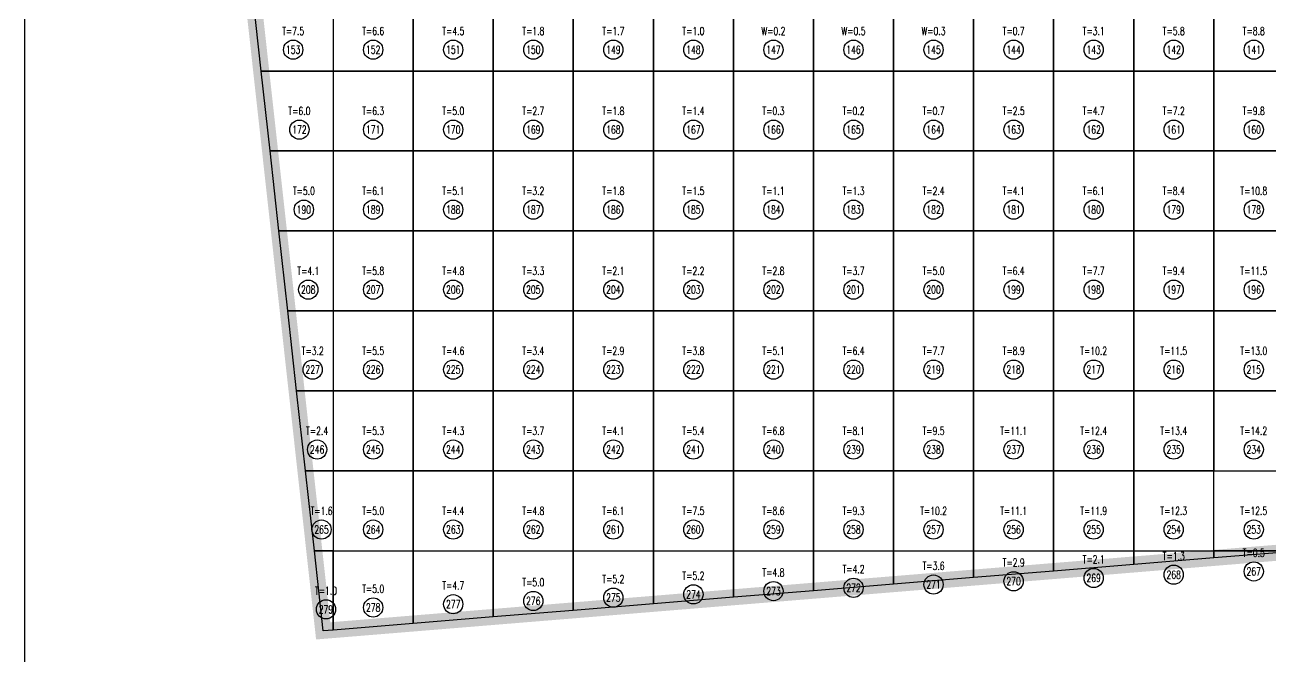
# Model space of a CAD drawing. Extents: x 4283 to 40403, y 1134 to 1764.
# Drawn here: x 10663.5 to 10749.9, y 1575.2 to 1619.1 of the extents above; entities that cross this region are included whole.
import ezdxf
from ezdxf.enums import TextEntityAlignment as Align

# ---------------------------------------------------------------- set-up
doc = ezdxf.new("R2010")
doc.units = 0
for name, color, linetype in [('tdz_11-2方格网', 2, 'Continuous'), ('tdz_11-2方格网计算', 7, 'Continuous'), ('tdz_土方计算图', 7, 'Continuous'), ('tdz_格田', 6, 'Continuous')]:
    doc.layers.add(name, color=color, linetype=linetype)
doc.styles.add('GLandNum', font='txt_____.ttf', dxfattribs={"width": 0.7, "height": 0.5})

msp = doc.modelspace()

# ---------------------------------------------------------------- linework, layer by layer
at = {"layer": 'tdz_11-2方格网', "linetype": 'Continuous'}
for points in [[(10679.298, 1620.964, 3770), (10679.298, 1621.445, 3770), (10684.853, 1621.445, 3770), (10684.853, 1615.89, 3770), (10679.859, 1615.89, 3770)], [(10684.853, 1621.445, 3770), (10684.853, 1615.89, 3770), (10690.409, 1615.89, 3770), (10690.409, 1621.445, 3770)], [(10690.409, 1621.445, 3770), (10690.409, 1615.89, 3770), (10695.965, 1615.89, 3770.067), (10695.965, 1621.445, 3770.138)], [(10695.965, 1621.445, 3770.138), (10695.965, 1615.89, 3770.067), (10701.52, 1615.89, 3770.133), (10701.52, 1621.445, 3770.166)], [(10701.52, 1621.445, 3770.166), (10701.52, 1615.89, 3770.133), (10707.076, 1615.89, 3770.012), (10707.076, 1621.445, 3770.048)], [(10707.076, 1621.445, 3770.048), (10707.076, 1615.89, 3770.012), (10712.631, 1615.89, 3770.089), (10712.631, 1621.445, 3770.13)], [(10712.631, 1621.445, 3770.13), (10712.631, 1615.89, 3770.089), (10718.187, 1615.89, 3770.054), (10718.187, 1621.445, 3770.096)], [(10718.187, 1621.445, 3770.096), (10718.187, 1615.89, 3770.054), (10723.742, 1615.89, 3770.021), (10723.742, 1621.445, 3770.062)], [(10723.742, 1621.445, 3770.062), (10723.742, 1615.89, 3770.021), (10729.298, 1615.89, 3769.938), (10729.298, 1621.445, 3770.016)], [(10729.298, 1621.445, 3770.016), (10729.298, 1615.89, 3769.938), (10734.853, 1615.89, 3769.799), (10734.853, 1621.445, 3769.904)], [(10734.853, 1621.445, 3769.904), (10734.853, 1615.89, 3769.799), (10740.409, 1615.89, 3769.659), (10740.409, 1621.445, 3769.718)], [(10740.409, 1621.445, 3769.718), (10740.409, 1615.89, 3769.659), (10745.965, 1615.89, 3769.503), (10745.965, 1621.445, 3769.544)], [(10745.965, 1621.445, 3769.544), (10745.965, 1615.89, 3769.503), (10751.52, 1615.89, 3769.299), (10751.52, 1621.445, 3769.373)], [(10679.859, 1615.89, 3770), (10684.853, 1615.89, 3770), (10684.853, 1610.334, 3770), (10680.474, 1610.334, 3770)], [(10684.853, 1615.89, 3770), (10684.853, 1610.334, 3770), (10690.409, 1610.334, 3770), (10690.409, 1615.89, 3770)], [(10690.409, 1615.89, 3770), (10690.409, 1610.334, 3770), (10695.965, 1610.334, 3770), (10695.965, 1615.89, 3770.067)], [(10695.965, 1615.89, 3770.067), (10695.965, 1610.334, 3770), (10701.52, 1610.334, 3770.101), (10701.52, 1615.89, 3770.133)], [(10701.52, 1615.89, 3770.133), (10701.52, 1610.334, 3770.101), (10707.076, 1610.334, 3770.046), (10707.076, 1615.89, 3770.012)], [(10707.076, 1615.89, 3770.012), (10707.076, 1610.334, 3770.046), (10712.631, 1610.334, 3770.048), (10712.631, 1615.89, 3770.089)], [(10712.631, 1615.89, 3770.089), (10712.631, 1610.334, 3770.048), (10718.187, 1610.334, 3770.014), (10718.187, 1615.89, 3770.054)], [(10718.187, 1615.89, 3770.054), (10718.187, 1610.334, 3770.014), (10723.742, 1610.334, 3769.969), (10723.742, 1615.89, 3770.021)], [(10723.742, 1615.89, 3770.021), (10723.742, 1610.334, 3769.969), (10729.298, 1610.334, 3769.853), (10729.298, 1615.89, 3769.938)], [(10729.298, 1615.89, 3769.938), (10729.298, 1610.334, 3769.853), (10734.853, 1610.334, 3769.727), (10734.853, 1615.89, 3769.799)], [(10734.853, 1615.89, 3769.799), (10734.853, 1610.334, 3769.727), (10740.409, 1610.334, 3769.558), (10740.409, 1615.89, 3769.659)], [(10740.409, 1615.89, 3769.659), (10740.409, 1610.334, 3769.558), (10745.965, 1610.334, 3769.413), (10745.965, 1615.89, 3769.503)], [(10745.965, 1615.89, 3769.503), (10745.965, 1610.334, 3769.413), (10751.52, 1610.334, 3769.274), (10751.52, 1615.89, 3769.299)], [(10680.474, 1610.334, 3770), (10684.853, 1610.334, 3770), (10684.853, 1604.778, 3770), (10681.088, 1604.778, 3770)], [(10684.853, 1610.334, 3770), (10684.853, 1604.778, 3770), (10690.409, 1604.778, 3770), (10690.409, 1610.334, 3770)], [(10690.409, 1610.334, 3770), (10690.409, 1604.778, 3770), (10695.965, 1604.778, 3770), (10695.965, 1610.334, 3770)], [(10695.965, 1610.334, 3770), (10695.965, 1604.778, 3770), (10701.52, 1604.778, 3770.069), (10701.52, 1610.334, 3770.101)], [(10701.52, 1610.334, 3770.101), (10701.52, 1604.778, 3770.069), (10707.076, 1604.778, 3770.034), (10707.076, 1610.334, 3770.046)], [(10707.076, 1610.334, 3770.046), (10707.076, 1604.778, 3770.034), (10712.631, 1604.778, 3770.007), (10712.631, 1610.334, 3770.048)], [(10712.631, 1610.334, 3770.048), (10712.631, 1604.778, 3770.007), (10718.187, 1604.778, 3769.962), (10718.187, 1610.334, 3770.014)], [(10718.187, 1610.334, 3770.014), (10718.187, 1604.778, 3769.962), (10723.742, 1604.778, 3769.87), (10723.742, 1610.334, 3769.969)], [(10723.742, 1610.334, 3769.969), (10723.742, 1604.778, 3769.87), (10729.298, 1604.778, 3769.758), (10729.298, 1610.334, 3769.853)], [(10729.298, 1610.334, 3769.853), (10729.298, 1604.778, 3769.758), (10734.853, 1604.778, 3769.643), (10734.853, 1610.334, 3769.727)], [(10734.853, 1610.334, 3769.727), (10734.853, 1604.778, 3769.643), (10740.409, 1604.778, 3769.529), (10740.409, 1610.334, 3769.558)], [(10740.409, 1610.334, 3769.558), (10740.409, 1604.778, 3769.529), (10745.965, 1604.778, 3769.38), (10745.965, 1610.334, 3769.413)], [(10745.965, 1610.334, 3769.413), (10745.965, 1604.778, 3769.38), (10751.52, 1604.778, 3769.211), (10751.52, 1610.334, 3769.274)], [(10681.088, 1604.778, 3770), (10684.853, 1604.778, 3770), (10684.853, 1599.223, 3770), (10681.703, 1599.223, 3770)], [(10684.853, 1604.778, 3770), (10684.853, 1599.223, 3770), (10690.409, 1599.223, 3770), (10690.409, 1604.778, 3770)], [(10690.409, 1604.778, 3770), (10690.409, 1599.223, 3770), (10695.965, 1599.223, 3770), (10695.965, 1604.778, 3770)], [(10695.965, 1604.778, 3770), (10695.965, 1599.223, 3770), (10701.52, 1599.223, 3770.037), (10701.52, 1604.778, 3770.069)], [(10701.52, 1604.778, 3770.069), (10701.52, 1599.223, 3770.037), (10707.076, 1599.223, 3770.003), (10707.076, 1604.778, 3770.034)], [(10707.076, 1604.778, 3770.034), (10707.076, 1599.223, 3770.003), (10712.631, 1599.223, 3769.906), (10712.631, 1604.778, 3770.007)], [(10712.631, 1604.778, 3770.007), (10712.631, 1599.223, 3769.906), (10718.187, 1599.223, 3769.802), (10718.187, 1604.778, 3769.962)], [(10718.187, 1604.778, 3769.962), (10718.187, 1599.223, 3769.802), (10723.742, 1599.223, 3769.703), (10723.742, 1604.778, 3769.87)], [(10723.742, 1604.778, 3769.87), (10723.742, 1599.223, 3769.703), (10729.298, 1599.223, 3769.611), (10729.298, 1604.778, 3769.758)], [(10729.298, 1604.778, 3769.758), (10729.298, 1599.223, 3769.611), (10734.853, 1599.223, 3769.519), (10734.853, 1604.778, 3769.643)], [(10734.853, 1604.778, 3769.643), (10734.853, 1599.223, 3769.519), (10740.409, 1599.223, 3769.428), (10740.409, 1604.778, 3769.529)], [(10740.409, 1604.778, 3769.529), (10740.409, 1599.223, 3769.428), (10745.965, 1599.223, 3769.318), (10745.965, 1604.778, 3769.38)], [(10745.965, 1604.778, 3769.38), (10745.965, 1599.223, 3769.318), (10751.52, 1599.223, 3769.202), (10751.52, 1604.778, 3769.211)], [(10681.703, 1599.223, 3770), (10684.853, 1599.223, 3770), (10684.853, 1593.667, 3770), (10682.318, 1593.667, 3770)], [(10684.853, 1599.223, 3770), (10684.853, 1593.667, 3770), (10690.409, 1593.667, 3770), (10690.409, 1599.223, 3770)], [(10690.409, 1599.223, 3770), (10690.409, 1593.667, 3770), (10695.965, 1593.667, 3770), (10695.965, 1599.223, 3770)], [(10695.965, 1599.223, 3770), (10695.965, 1593.667, 3770), (10701.52, 1593.667, 3770), (10701.52, 1599.223, 3770.037)], [(10701.52, 1599.223, 3770.037), (10701.52, 1593.667, 3770), (10707.076, 1593.667, 3769.91), (10707.076, 1599.223, 3770.003)], [(10707.076, 1599.223, 3770.003), (10707.076, 1593.667, 3769.91), (10712.631, 1593.667, 3769.808), (10712.631, 1599.223, 3769.906)], [(10712.631, 1599.223, 3769.906), (10712.631, 1593.667, 3769.808), (10718.187, 1593.667, 3769.704), (10718.187, 1599.223, 3769.802)], [(10718.187, 1599.223, 3769.802), (10718.187, 1593.667, 3769.704), (10723.742, 1593.667, 3769.601), (10723.742, 1599.223, 3769.703)], [(10723.742, 1599.223, 3769.703), (10723.742, 1593.667, 3769.601), (10729.298, 1593.667, 3769.499), (10729.298, 1599.223, 3769.611)], [(10729.298, 1599.223, 3769.611), (10729.298, 1593.667, 3769.499), (10734.853, 1593.667, 3769.396), (10734.853, 1599.223, 3769.519)], [(10734.853, 1599.223, 3769.519), (10734.853, 1593.667, 3769.396), (10740.409, 1593.667, 3769.292), (10740.409, 1599.223, 3769.428)], [(10740.409, 1599.223, 3769.428), (10740.409, 1593.667, 3769.292), (10745.965, 1593.667, 3769.19), (10745.965, 1599.223, 3769.318)], [(10745.965, 1599.223, 3769.318), (10745.965, 1593.667, 3769.19), (10751.52, 1593.667, 3769.087), (10751.52, 1599.223, 3769.202)], [(10682.318, 1593.667, 3770), (10684.853, 1593.667, 3770), (10684.853, 1588.112, 3770), (10682.932, 1588.112, 3770)], [(10684.853, 1593.667, 3770), (10684.853, 1588.112, 3770), (10690.409, 1588.112, 3770), (10690.409, 1593.667, 3770)], [(10690.409, 1593.667, 3770), (10690.409, 1588.112, 3770), (10695.965, 1588.112, 3770), (10695.965, 1593.667, 3770)], [(10695.965, 1593.667, 3770), (10695.965, 1588.112, 3770), (10701.52, 1588.112, 3769.94), (10701.52, 1593.667, 3770)], [(10701.52, 1593.667, 3770), (10701.52, 1588.112, 3769.94), (10707.076, 1588.112, 3769.837), (10707.076, 1593.667, 3769.91)], [(10707.076, 1593.667, 3769.91), (10707.076, 1588.112, 3769.837), (10712.631, 1588.112, 3769.734), (10712.631, 1593.667, 3769.808)], [(10712.631, 1593.667, 3769.808), (10712.631, 1588.112, 3769.734), (10718.187, 1588.112, 3769.631), (10718.187, 1593.667, 3769.704)], [(10718.187, 1593.667, 3769.704), (10718.187, 1588.112, 3769.631), (10723.742, 1588.112, 3769.528), (10723.742, 1593.667, 3769.601)], [(10723.742, 1593.667, 3769.601), (10723.742, 1588.112, 3769.528), (10729.298, 1588.112, 3769.413), (10729.298, 1593.667, 3769.499)], [(10729.298, 1593.667, 3769.499), (10729.298, 1588.112, 3769.413), (10734.853, 1588.112, 3769.294), (10734.853, 1593.667, 3769.396)], [(10734.853, 1593.667, 3769.396), (10734.853, 1588.112, 3769.294), (10740.409, 1588.112, 3769.203), (10740.409, 1593.667, 3769.292)], [(10740.409, 1593.667, 3769.292), (10740.409, 1588.112, 3769.203), (10745.965, 1588.112, 3769.152), (10745.965, 1593.667, 3769.19)], [(10745.965, 1593.667, 3769.19), (10745.965, 1588.112, 3769.152), (10751.52, 1588.112, 3769.101), (10751.52, 1593.667, 3769.087)], [(10682.932, 1588.112, 3770), (10684.853, 1588.112, 3770), (10684.853, 1582.556, 3770), (10683.547, 1582.556, 3770)], [(10684.853, 1588.112, 3770), (10684.853, 1582.556, 3770), (10690.409, 1582.556, 3770), (10690.409, 1588.112, 3770)], [(10690.409, 1588.112, 3770), (10690.409, 1582.556, 3770), (10695.965, 1582.556, 3769.937), (10695.965, 1588.112, 3770)], [(10695.965, 1588.112, 3770), (10695.965, 1582.556, 3769.937), (10701.52, 1582.556, 3769.818), (10701.52, 1588.112, 3769.94)], [(10701.52, 1588.112, 3769.94), (10701.52, 1582.556, 3769.818), (10707.076, 1582.556, 3769.7), (10707.076, 1588.112, 3769.837)], [(10707.076, 1588.112, 3769.837), (10707.076, 1582.556, 3769.7), (10712.631, 1582.556, 3769.599), (10712.631, 1588.112, 3769.734)], [(10712.631, 1588.112, 3769.734), (10712.631, 1582.556, 3769.599), (10718.187, 1582.556, 3769.548), (10718.187, 1588.112, 3769.631)], [(10718.187, 1588.112, 3769.631), (10718.187, 1582.556, 3769.548), (10723.742, 1582.556, 3769.497), (10723.742, 1588.112, 3769.528)], [(10723.742, 1588.112, 3769.528), (10723.742, 1582.556, 3769.497), (10729.298, 1582.556, 3769.447), (10729.298, 1588.112, 3769.413)], [(10729.298, 1588.112, 3769.413), (10729.298, 1582.556, 3769.447), (10734.853, 1582.556, 3769.396), (10734.853, 1588.112, 3769.294)], [(10734.853, 1588.112, 3769.294), (10734.853, 1582.556, 3769.396), (10740.409, 1582.556, 3769.344), (10740.409, 1588.112, 3769.203)], [(10740.409, 1588.112, 3769.203), (10740.409, 1582.556, 3769.344), (10745.965, 1582.556, 3769.294), (10745.965, 1588.112, 3769.152)], [(10745.965, 1582.556, 3769.294), (10745.965, 1588.112, 3769.152), (10751.52, 1588.112, 3769.101), (10751.52, 1582.556, 3769.243)], [(10683.547, 1582.556, 3770), (10684.853, 1582.556, 3770), (10684.853, 1577.057, 3769.992), (10684.161, 1577.001, 3770)], [(10684.853, 1577.057, 3769.992), (10684.853, 1582.556, 3770), (10690.409, 1582.556, 3770), (10690.409, 1577.513, 3769.93)], [(10690.409, 1577.513, 3769.93), (10690.409, 1582.556, 3770), (10695.965, 1582.556, 3769.937), (10695.965, 1577.968, 3769.868)], [(10695.965, 1577.968, 3769.868), (10695.965, 1582.556, 3769.937), (10701.52, 1582.556, 3769.818), (10701.52, 1578.424, 3769.806)], [(10701.52, 1578.424, 3769.806), (10701.52, 1582.556, 3769.818), (10707.076, 1582.556, 3769.7), (10707.076, 1578.879, 3769.743)], [(10707.076, 1578.879, 3769.743), (10707.076, 1582.556, 3769.7), (10712.631, 1582.556, 3769.599), (10712.631, 1579.335, 3769.68)], [(10712.631, 1579.335, 3769.68), (10712.631, 1582.556, 3769.599), (10718.187, 1582.556, 3769.548), (10718.187, 1579.79, 3769.618)], [(10718.187, 1579.79, 3769.618), (10718.187, 1582.556, 3769.548), (10723.742, 1582.556, 3769.497), (10723.742, 1580.246, 3769.556)], [(10723.742, 1580.246, 3769.556), (10723.742, 1582.556, 3769.497), (10729.298, 1582.556, 3769.447), (10729.298, 1580.701, 3769.493)], [(10729.298, 1580.701, 3769.493), (10729.298, 1582.556, 3769.447), (10734.853, 1582.556, 3769.396), (10734.853, 1581.156, 3769.431)], [(10734.853, 1581.156, 3769.431), (10734.853, 1582.556, 3769.396), (10740.409, 1582.556, 3769.344), (10740.409, 1581.612, 3769.369)], [(10740.409, 1581.612, 3769.369), (10740.409, 1582.556, 3769.344), (10745.965, 1582.556, 3769.294), (10745.965, 1582.067, 3769.307)], [(10745.965, 1582.067, 3769.307), (10745.965, 1582.556, 3769.294), (10751.52, 1582.556, 3769.243), (10751.52, 1582.523, 3769.244)]]:
    msp.add_polyline3d(points, close=True, dxfattribs=at)
at = {"layer": 'tdz_11-2方格网计算', "color": 7, "linetype": 'Continuous'}
for centre in [(10682.076, 1617.371), (10687.631, 1617.371), (10693.187, 1617.371), (10698.742, 1617.371), (10704.298, 1617.371), (10709.853, 1617.371), (10715.409, 1617.371), (10720.965, 1617.371), (10726.52, 1617.371), (10732.076, 1617.371), (10737.631, 1617.371), (10743.187, 1617.371), (10748.742, 1617.371), (10682.51, 1611.816), (10687.631, 1611.816), (10693.187, 1611.816), (10698.742, 1611.816), (10704.298, 1611.816), (10709.853, 1611.816), (10715.409, 1611.816), (10720.965, 1611.816), (10726.52, 1611.816), (10732.076, 1611.816), (10737.631, 1611.816), (10743.187, 1611.816), (10748.742, 1611.816), (10682.817, 1606.26), (10687.631, 1606.26), (10693.187, 1606.26), (10698.742, 1606.26), (10704.298, 1606.26), (10709.853, 1606.26), (10715.409, 1606.26), (10720.965, 1606.26), (10726.52, 1606.26), (10732.076, 1606.26), (10737.631, 1606.26), (10743.187, 1606.26), (10748.742, 1606.26), (10683.125, 1600.704), (10687.631, 1600.704), (10693.187, 1600.704), (10698.742, 1600.704), (10704.298, 1600.704), (10709.853, 1600.704), (10715.409, 1600.704), (10720.965, 1600.704), (10726.52, 1600.704), (10732.076, 1600.704), (10737.631, 1600.704), (10743.187, 1600.704), (10748.742, 1600.704), (10683.432, 1595.149), (10687.631, 1595.149), (10693.187, 1595.149), (10698.742, 1595.149), (10704.298, 1595.149), (10709.853, 1595.149), (10715.409, 1595.149), (10720.965, 1595.149), (10726.52, 1595.149), (10732.076, 1595.149), (10737.631, 1595.149), (10743.187, 1595.149), (10748.742, 1595.149), (10683.739, 1589.593), (10687.631, 1589.593), (10693.187, 1589.593), (10698.742, 1589.593), (10704.298, 1589.593), (10709.853, 1589.593), (10715.409, 1589.593), (10720.965, 1589.593), (10726.52, 1589.593), (10732.076, 1589.593), (10737.631, 1589.593), (10743.187, 1589.593), (10748.742, 1589.593), (10684.046, 1584.038), (10687.631, 1584.038), (10693.187, 1584.038), (10698.742, 1584.038), (10704.298, 1584.038), (10709.853, 1584.038), (10715.409, 1584.038), (10720.965, 1584.038), (10726.52, 1584.038), (10732.076, 1584.038), (10737.631, 1584.038), (10743.187, 1584.038), (10748.742, 1584.038), (10743.187, 1580.902), (10748.742, 1581.129), (10720.965, 1579.991), (10726.52, 1580.218), (10732.076, 1580.446), (10737.631, 1580.674), (10698.742, 1579.08), (10704.298, 1579.308), (10709.853, 1579.535), (10715.409, 1579.763), (10684.354, 1578.496), (10687.631, 1578.624), (10693.187, 1578.852)]:
    msp.add_circle(centre, 0.667, dxfattribs=at)
at = {"layer": 'tdz_土方计算图', "linetype": 'Continuous'}
msp.add_lwpolyline([(10663.46, 1514.092), (10663.46, 1514.092), (10663.46, 1674.092), (10663.46, 1674.092)], dxfattribs=at)
at = {"layer": 'tdz_格田', "linetype": 'Continuous', "lineweight": 60, "const_width": 1.111}
msp.add_lwpolyline([(10684.161, 1577.001), (10783.178, 1585.118), (10761.437, 1658.529), (10673.742, 1671.184)], close=True, dxfattribs=at)

# ---------------------------------------------------------------- texts
at = {"layer": 'tdz_11-2方格网计算', "color": 2, "linetype": 'Continuous', "style": 'GLandNum', "width": 0.7}
for s, p in [('T=7.5', (10682.076, 1618.667)), ('T=6.6', (10687.631, 1618.667)), ('T=4.5', (10693.187, 1618.667)), ('T=1.8', (10698.742, 1618.667)), ('T=1.7', (10704.298, 1618.667)), ('T=1.0', (10709.853, 1618.667)), ('T=0.7', (10732.076, 1618.667)), ('T=3.1', (10737.631, 1618.667)), ('T=5.8', (10743.187, 1618.667)), ('T=8.8', (10748.742, 1618.667)), ('T=6.0', (10682.51, 1613.112)), ('T=6.3', (10687.631, 1613.112)), ('T=5.0', (10693.187, 1613.112)), ('T=2.7', (10698.742, 1613.112)), ('T=1.8', (10704.298, 1613.112)), ('T=1.4', (10709.853, 1613.112)), ('T=0.3', (10715.409, 1613.112)), ('T=0.2', (10720.965, 1613.112)), ('T=0.7', (10726.52, 1613.112)), ('T=2.5', (10732.076, 1613.112)), ('T=4.7', (10737.631, 1613.112)), ('T=7.2', (10743.187, 1613.112)), ('T=9.8', (10748.742, 1613.112)), ('T=5.0', (10682.817, 1607.556)), ('T=6.1', (10687.631, 1607.556)), ('T=5.1', (10693.187, 1607.556)), ('T=3.2', (10698.742, 1607.556)), ('T=1.8', (10704.298, 1607.556)), ('T=1.5', (10709.853, 1607.556)), ('T=1.1', (10715.409, 1607.556)), ('T=1.3', (10720.965, 1607.556)), ('T=2.4', (10726.52, 1607.556)), ('T=4.1', (10732.076, 1607.556)), ('T=6.1', (10737.631, 1607.556)), ('T=8.4', (10743.187, 1607.556)), ('T=10.8', (10748.742, 1607.556)), ('T=4.1', (10683.125, 1602.001)), ('T=5.8', (10687.631, 1602.001)), ('T=4.8', (10693.187, 1602.001)), ('T=3.3', (10698.742, 1602.001)), ('T=2.1', (10704.298, 1602.001)), ('T=2.2', (10709.853, 1602.001)), ('T=2.8', (10715.409, 1602.001)), ('T=3.7', (10720.965, 1602.001)), ('T=5.0', (10726.52, 1602.001)), ('T=6.4', (10732.076, 1602.001)), ('T=7.7', (10737.631, 1602.001)), ('T=9.4', (10743.187, 1602.001)), ('T=11.5', (10748.742, 1602.001)), ('T=3.2', (10683.432, 1596.445)), ('T=5.5', (10687.631, 1596.445)), ('T=4.6', (10693.187, 1596.445)), ('T=3.4', (10698.742, 1596.445)), ('T=2.9', (10704.298, 1596.445)), ('T=3.8', (10709.853, 1596.445)), ('T=5.1', (10715.409, 1596.445)), ('T=6.4', (10720.965, 1596.445)), ('T=7.7', (10726.52, 1596.445)), ('T=8.9', (10732.076, 1596.445)), ('T=10.2', (10737.631, 1596.445)), ('T=11.5', (10743.187, 1596.445)), ('T=13.0', (10748.742, 1596.445)), ('T=2.4', (10683.739, 1590.89)), ('T=5.3', (10687.631, 1590.89)), ('T=4.3', (10693.187, 1590.89)), ('T=3.7', (10698.742, 1590.89)), ('T=4.1', (10704.298, 1590.89)), ('T=5.4', (10709.853, 1590.89)), ('T=6.8', (10715.409, 1590.89)), ('T=8.1', (10720.965, 1590.89)), ('T=9.5', (10726.52, 1590.89)), ('T=11.1', (10732.076, 1590.89)), ('T=12.4', (10737.631, 1590.89)), ('T=13.4', (10743.187, 1590.89)), ('T=14.2', (10748.742, 1590.89)), ('T=1.6', (10684.046, 1585.334)), ('T=5.0', (10687.631, 1585.334)), ('T=4.4', (10693.187, 1585.334)), ('T=4.8', (10698.742, 1585.334)), ('T=6.1', (10704.298, 1585.334)), ('T=7.5', (10709.853, 1585.334)), ('T=8.6', (10715.409, 1585.334)), ('T=9.3', (10720.965, 1585.334)), ('T=10.2', (10726.52, 1585.334)), ('T=11.1', (10732.076, 1585.334)), ('T=11.9', (10737.631, 1585.334)), ('T=12.3', (10743.187, 1585.334)), ('T=12.5', (10748.742, 1585.334)), ('T=1.3', (10743.187, 1582.198)), ('T=0.5', (10748.742, 1582.426)), ('T=4.2', (10720.965, 1581.287)), ('T=3.6', (10726.52, 1581.515)), ('T=2.9', (10732.076, 1581.743)), ('T=2.1', (10737.631, 1581.97)), ('T=5.0', (10698.742, 1580.376)), ('T=5.2', (10704.298, 1580.604)), ('T=5.2', (10709.853, 1580.832)), ('T=4.8', (10715.409, 1581.059)), ('T=1.0', (10684.354, 1579.793)), ('T=5.0', (10687.631, 1579.921)), ('T=4.7', (10693.187, 1580.148))]:
    msp.add_text(s, height=0.5556, dxfattribs=at).set_placement(p, align=Align.MIDDLE_CENTER)
at = {"layer": 'tdz_11-2方格网计算', "color": 173, "linetype": 'Continuous', "style": 'GLandNum', "width": 0.7}
for s, p in [('W=0.2', (10715.409, 1618.667)), ('W=0.5', (10720.965, 1618.667)), ('W=0.3', (10726.52, 1618.667))]:
    msp.add_text(s, height=0.5556, dxfattribs=at).set_placement(p, align=Align.MIDDLE_CENTER)
at = {"layer": 'tdz_11-2方格网计算', "color": 7, "linetype": 'Continuous', "style": 'GLandNum', "width": 0.7}
for s, p in [('153', (10682.076, 1617.371)), ('152', (10687.631, 1617.371)), ('151', (10693.187, 1617.371)), ('150', (10698.742, 1617.371)), ('149', (10704.298, 1617.371)), ('148', (10709.853, 1617.371)), ('147', (10715.409, 1617.371)), ('146', (10720.965, 1617.371)), ('145', (10726.52, 1617.371)), ('144', (10732.076, 1617.371)), ('143', (10737.631, 1617.371)), ('142', (10743.187, 1617.371)), ('141', (10748.742, 1617.371)), ('172', (10682.51, 1611.816)), ('171', (10687.631, 1611.816)), ('170', (10693.187, 1611.816)), ('169', (10698.742, 1611.816)), ('168', (10704.298, 1611.816)), ('167', (10709.853, 1611.816)), ('166', (10715.409, 1611.816)), ('165', (10720.965, 1611.816)), ('164', (10726.52, 1611.816)), ('163', (10732.076, 1611.816)), ('162', (10737.631, 1611.816)), ('161', (10743.187, 1611.816)), ('160', (10748.742, 1611.816)), ('190', (10682.817, 1606.26)), ('189', (10687.631, 1606.26)), ('188', (10693.187, 1606.26)), ('187', (10698.742, 1606.26)), ('186', (10704.298, 1606.26)), ('185', (10709.853, 1606.26)), ('184', (10715.409, 1606.26)), ('183', (10720.965, 1606.26)), ('182', (10726.52, 1606.26)), ('181', (10732.076, 1606.26)), ('180', (10737.631, 1606.26)), ('179', (10743.187, 1606.26)), ('178', (10748.742, 1606.26)), ('208', (10683.125, 1600.704)), ('207', (10687.631, 1600.704)), ('206', (10693.187, 1600.704)), ('205', (10698.742, 1600.704)), ('204', (10704.298, 1600.704)), ('203', (10709.853, 1600.704)), ('202', (10715.409, 1600.704)), ('201', (10720.965, 1600.704)), ('200', (10726.52, 1600.704)), ('199', (10732.076, 1600.704)), ('198', (10737.631, 1600.704)), ('197', (10743.187, 1600.704)), ('196', (10748.742, 1600.704)), ('227', (10683.432, 1595.149)), ('226', (10687.631, 1595.149)), ('225', (10693.187, 1595.149)), ('224', (10698.742, 1595.149)), ('223', (10704.298, 1595.149)), ('222', (10709.853, 1595.149)), ('221', (10715.409, 1595.149)), ('220', (10720.965, 1595.149)), ('219', (10726.52, 1595.149)), ('218', (10732.076, 1595.149)), ('217', (10737.631, 1595.149)), ('216', (10743.187, 1595.149)), ('215', (10748.742, 1595.149)), ('246', (10683.739, 1589.593)), ('245', (10687.631, 1589.593)), ('244', (10693.187, 1589.593)), ('243', (10698.742, 1589.593)), ('242', (10704.298, 1589.593)), ('241', (10709.853, 1589.593)), ('240', (10715.409, 1589.593)), ('239', (10720.965, 1589.593)), ('238', (10726.52, 1589.593)), ('237', (10732.076, 1589.593)), ('236', (10737.631, 1589.593)), ('235', (10743.187, 1589.593)), ('234', (10748.742, 1589.593)), ('265', (10684.046, 1584.038)), ('264', (10687.631, 1584.038)), ('263', (10693.187, 1584.038)), ('262', (10698.742, 1584.038)), ('261', (10704.298, 1584.038)), ('260', (10709.853, 1584.038)), ('259', (10715.409, 1584.038)), ('258', (10720.965, 1584.038)), ('257', (10726.52, 1584.038)), ('256', (10732.076, 1584.038)), ('255', (10737.631, 1584.038)), ('254', (10743.187, 1584.038)), ('253', (10748.742, 1584.038)), ('270', (10732.076, 1580.446)), ('269', (10737.631, 1580.674)), ('268', (10743.187, 1580.902)), ('267', (10748.742, 1581.129)), ('274', (10709.853, 1579.535)), ('273', (10715.409, 1579.763)), ('272', (10720.965, 1579.991)), ('271', (10726.52, 1580.218)), ('278', (10687.631, 1578.624)), ('277', (10693.187, 1578.852)), ('276', (10698.742, 1579.08)), ('275', (10704.298, 1579.308)), ('279', (10684.354, 1578.496))]:
    msp.add_text(s, height=0.5556, dxfattribs=at).set_placement(p, align=Align.MIDDLE_CENTER)

doc.saveas('drawing.dxf')
